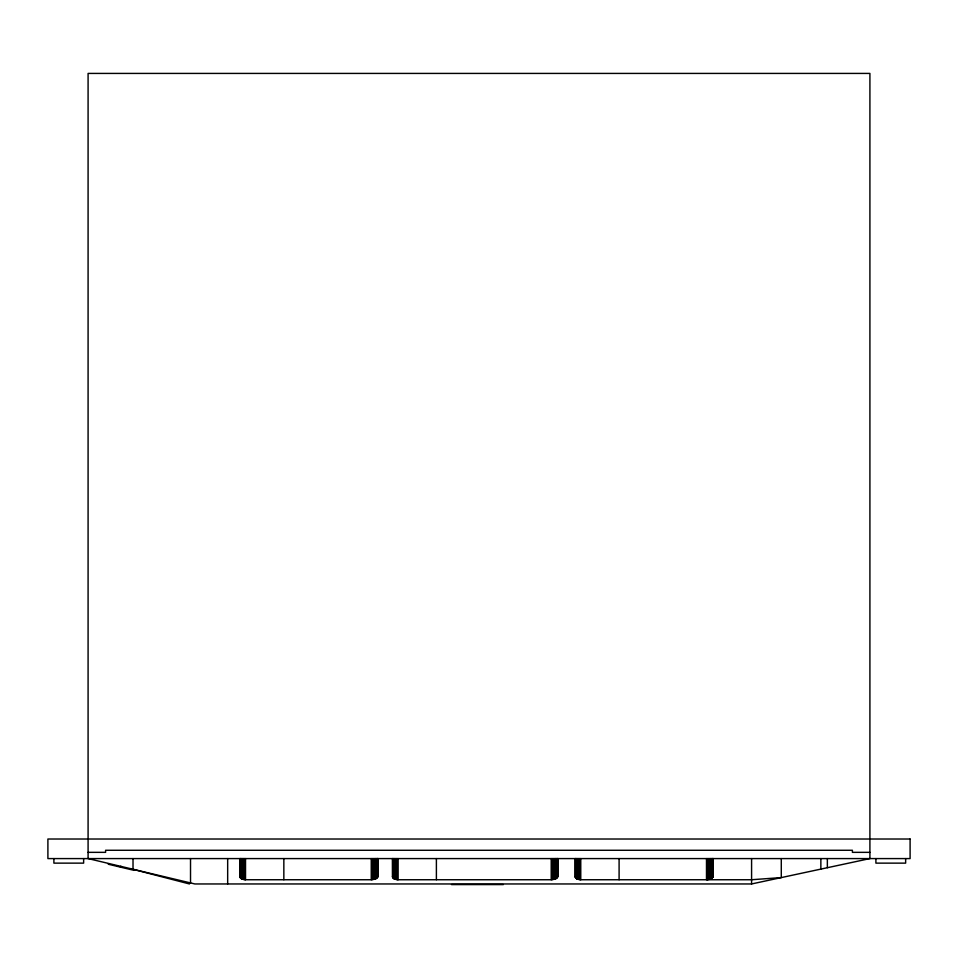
<?xml version="1.0" encoding="UTF-8"?>
<svg xmlns="http://www.w3.org/2000/svg" width="958" height="958" viewBox="0 0 958 958"><rect width="100%" height="100%" fill="white"/><g stroke="black" fill="none" stroke-linecap="round" stroke-linejoin="round"><path stroke-width="1.44" d="M239.907 876.654L241.548 878.845L245.523 879.743L371.249 879.743L376.015 878.654L378.003 876.031M557.951 876.031L555.975 878.654L551.209 879.743L398.073 879.743L394.097 878.845L392.457 876.654M120.373 867.11L120.564 866.295M121.151 867.289L121.343 866.487M706.489 858.584L706.489 879.743L711.267 878.654L713.183 876.51L713.243 858.584M751.587 883.959L869.912 858.584L869.912 73.419L88.088 73.419L88.088 858.584L194.869 883.959L751.587 883.959L751.587 858.584M88.088 852.345L105.596 852.345L105.596 850.273L852.404 850.273L852.404 852.345L869.912 852.345M575.147 876.654L576.788 878.845L580.764 879.743L751.587 879.743L781.285 877.588L781.285 858.584M451.481 884.581L503.393 884.581M108.242 864.224L134.06 870.355M130.264 868.607L189.468 883.959M905.645 858.584L905.645 863.134L875.899 863.134L875.899 858.584M827.353 858.584L827.353 867.709M820.862 858.584L820.862 869.098M713.099 858.584L713.099 876.75M713.015 858.584L712.872 877.217M712.728 858.584L712.728 877.456M712.536 858.584L712.536 877.672M712.333 858.584L712.333 877.887M711.842 858.584L711.842 878.294M711.267 858.584L711.267 878.654M710.932 858.584L710.932 878.821M710.596 858.584L710.596 878.977M709.866 858.584L709.866 879.252M709.076 858.584L709.076 879.468M708.237 858.584L708.237 879.624M707.375 858.584L707.375 879.719M619.096 858.584L619.096 879.743M580.764 858.584L580.764 879.743M580.033 858.584L580.033 879.719M579.315 858.584L579.315 879.636M578.62 858.584L578.62 879.516M577.961 858.584L577.961 879.336M577.351 858.584L577.351 879.109M576.788 858.584L576.788 878.845M576.309 858.584L576.309 878.534M575.902 858.584L575.902 878.199M575.578 858.584L575.578 877.839M575.459 858.584L575.459 877.648M575.195 858.584L575.195 877.061M557.891 858.584L557.807 876.75M557.724 858.584L557.58 877.217M557.436 858.584L557.436 877.456M557.245 858.584L557.245 877.672M557.053 858.584L557.053 877.887M556.562 858.584L556.562 878.294M555.975 858.584L555.975 878.654M555.64 858.584L555.64 878.821M555.317 858.584L555.317 878.977M554.574 858.584L554.574 879.252M553.784 858.584L553.784 879.468M552.946 858.584L552.946 879.624M552.083 858.584L552.083 879.719M551.209 858.584L551.209 879.743M436.393 858.584L436.393 879.743M398.073 858.584L398.073 879.743M397.342 858.584L397.342 879.719M396.612 858.584L396.612 879.636M395.917 858.584L395.917 879.516M395.259 858.584L395.259 879.336M394.648 858.584L394.648 879.109M394.097 858.584L394.097 878.845M393.618 858.584L393.618 878.534M393.199 858.584L393.199 878.199M392.756 858.584L392.876 877.839M392.648 858.584L392.648 877.456M392.457 858.584L392.505 877.061M378.003 858.584L377.943 876.51M377.847 858.584L377.763 876.989M377.62 858.584L377.62 877.217M377.488 858.584L377.488 877.456M377.284 858.584L377.284 877.672M377.093 858.584L377.093 877.887M376.602 858.584L376.602 878.294M376.015 858.584L376.015 878.654M375.692 858.584L375.692 878.821M375.356 858.584L375.356 878.977M374.626 858.584L374.626 879.252M373.824 858.584L373.824 879.468M372.997 858.584L372.997 879.624M372.123 858.584L372.123 879.719M371.249 858.584L371.249 879.743M283.843 858.584L283.843 879.743M245.523 858.584L245.523 879.743M244.793 858.584L244.793 879.719M244.074 858.584L244.074 879.636M243.38 858.584L243.38 879.516M242.709 858.584L242.709 879.336M242.099 858.584L242.099 879.109M241.548 858.584L241.548 878.845M241.069 858.584L241.069 878.534M240.662 858.584L240.662 878.199M240.326 858.584L240.326 877.839M240.219 858.584L240.219 877.648M239.907 858.584L239.955 877.061M227.669 858.584L227.669 883.959M190.522 858.584L190.522 882.929M133.018 858.584L133.018 869.253M83.633 858.584L83.633 863.134L53.888 863.134L53.888 858.584M910.1 839.016L47.9 839.016L47.9 858.584L910.1 858.584L910.1 839.016"/></g></svg>
